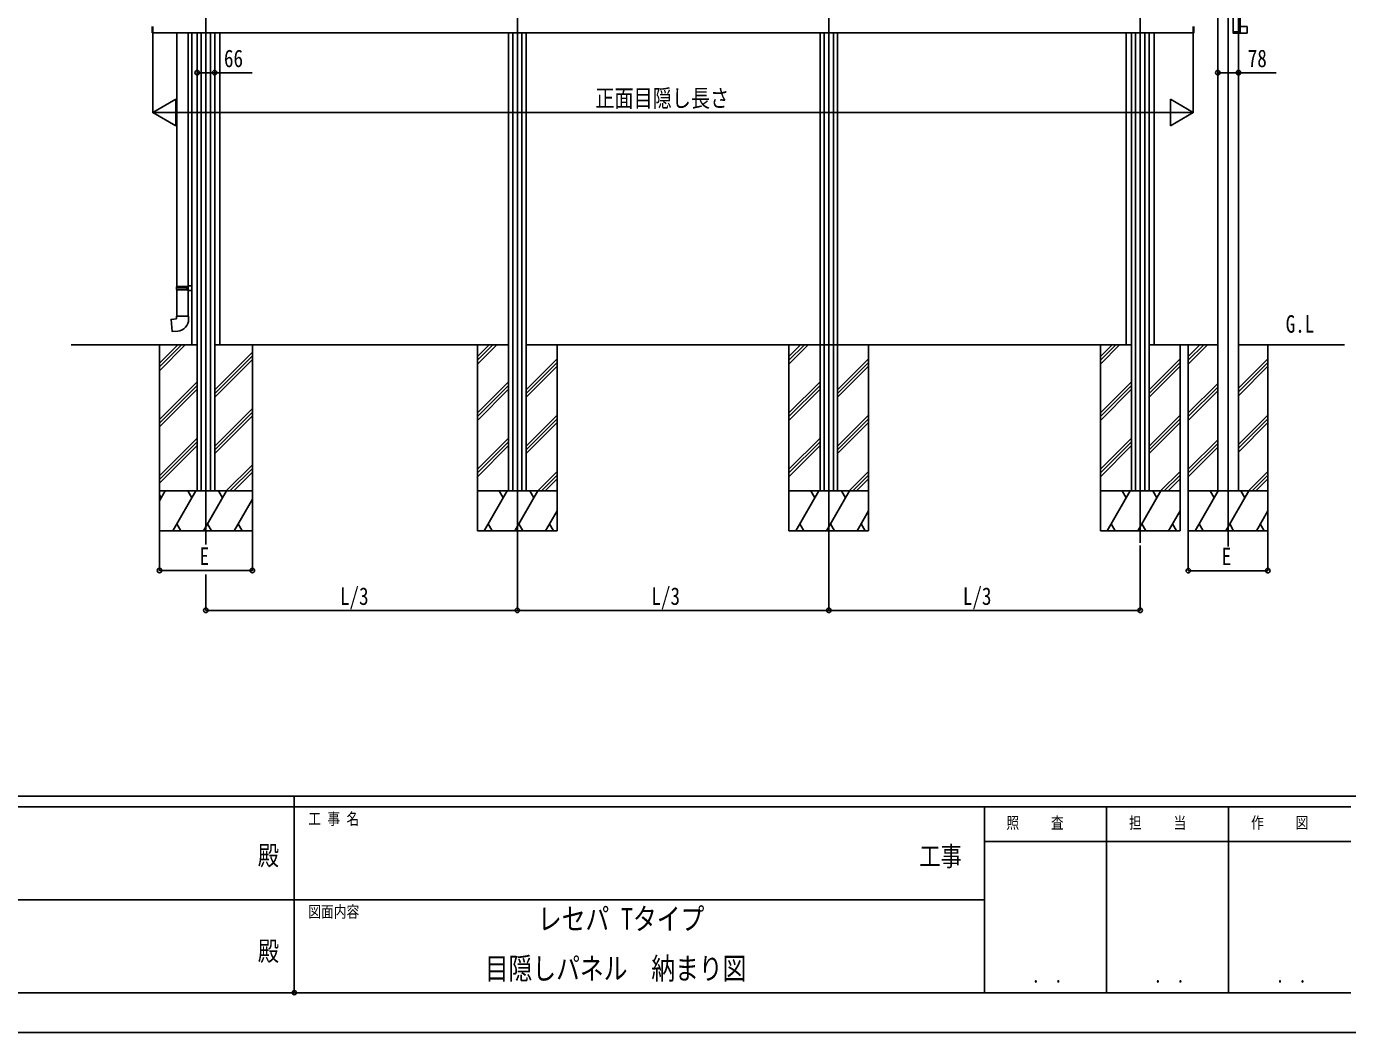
# Model space of a CAD drawing. Units: millimetres, scale not verified. Extents: x -8410 to 8410, y -5940 to 5940.
# Drawn here: x -1019 to 3958, y -5940 to -2151 of the extents above; entities that cross this region are included whole.
import ezdxf
from ezdxf.enums import TextEntityAlignment as Align

# ---------------------------------------------------------------- set-up
doc = ezdxf.new("R2010")
doc.units = ezdxf.units.MM
doc.header["$LTSCALE"] = 30
doc.header["$PDMODE"] = 32
doc.header["$PDSIZE"] = 15
for name, color, linetype in [('0-1_USER1', 3, 'Continuous'), ('0-2_YKK_12', 2, 'Continuous'), ('0-3_YKK_13', 4, 'Continuous'), ('0-4_YKK_A1', 4, 'Continuous'), ('0-5_YKK_D', 6, 'Continuous'), ('0-6_YKK_ZWAK', 7, 'Continuous')]:
    doc.layers.add(name, color=color, linetype=linetype)
doc.styles.add('ＭＳ ゴシック', font='')
doc.styles.get('ＭＳ ゴシック').set_extended_font_data('MS Gothic')

msp = doc.modelspace()

# ---------------------------------------------------------------- linework, layer by layer
at = {"layer": '0-2_YKK_12'}
for p, q in [((-343, -1081.29), (-343, -4102.37)), ((-343, -1081.29), (-343, -4082.37)), ((3177, -1081.29), (3177, -4095.4)), ((830.33, -1124.61), (830.33, -4095.4)), ((2003.67, -1124.61), (2003.67, -4095.4)), ((3177, -1124.61), (3177, -4095.4)), ((3508, -1112.45), (3508, -4109.79))]:
    msp.add_line(p, q, dxfattribs=at)
at = {"layer": '0-3_YKK_13'}
for p, q in [((-452, -2174.74), (-452, -3130.43)), ((-410, -3127.87), (-410, -2174.74)), ((3526.5, -2171.19), (3526.46, -2175.19)), ((3526.8, -2171.19), (3526.5, -2171.19)), ((3546.66, -2175.19), (3526.76, -2175.19)), ((3527.46, -2176.19), (3546.66, -2176.19)), ((3546.7, -2171.19), (3546.66, -2175.19)), ((3547, -2171.19), (3546.7, -2171.19)), ((3547.26, -2175.19), (3547.3, -2171.19)), ((3553.7, -2175.19), (3547.26, -2175.19)), ((3547.3, -2171.19), (3553.7, -2171.19)), ((3547.96, -2176.19), (3553, -2176.19)), ((3553.7, -2171.19), (3553.7, -2175.19)), ((3554, -2171.19), (3553.7, -2171.19)), ((3553.7, -2175.19), (3553.7, -2175.19)), ((3554, -2175.19), (3554, -2171.19)), ((-454, -3132.43), (-453, -3130.43)), ((-454, -3132.43), (-410, -3132.43)), ((-454, -3132.43), (-454, -3140.43)), ((-453, -3130.43), (-410, -3130.43)), ((-414.48, -3132.43), (-414.91, -3130.43)), ((-412, -3127.93), (-396, -3127.46)), ((-412, -3129.93), (-412, -3127.93)), ((-412, -3129.93), (-410, -3129.93)), ((-410, -3130.43), (-410, -3130.98)), ((-396, -3127.46), (-396, -3145.4)), ((-454, -3140.43), (-410, -3140.43)), ((-454, -3140.43), (-453, -3142.43)), ((-453, -3142.43), (-410, -3142.43)), ((-452, -3142.43), (-452, -3242.43)), ((-412, -3144.93), (-412, -3142.93)), ((-412, -3144.93), (-396, -3145.4)), ((-410, -3242.43), (-410, -3144.99)), ((-454, -3242.43), (-408, -3242.43)), ((-454, -3252.43), (-454, -3242.43)), ((-408, -3242.43), (-408, -3253.35))]:
    msp.add_line(p, q, dxfattribs=at)
for points in [[(3526.76, -2175.19), (3526.8, -2171.19), (3546.7, -2171.19)], [(3546.66, -2175.19), (3546.66, -2176.19), (3547.96, -2176.19)], [(3547.3, -2171.19), (3547, -2171.19), (3546.96, -2175.19)], [(3553.7, -2175.19), (3554, -2175.19), (3554, -2175.19)], [(-414.48, -3132.43), (-414.48, -3140.43), (-414.91, -3142.43)], [(-412, -3142.93), (-410, -3142.93), (-410, -3129.93)], [(-449.08, -3298.18), (-469.92, -3300), (-473.93, -3254.18), (-454, -3252.43)]]:
    msp.add_lwpolyline(points, dxfattribs=at)
for centre, radius, start, end in [((3527.46, -2175.19), 1, 179.50003, 270.00003), ((3526.61, -2183.78), 8.6, 89.00023, 90.99982), ((3547.11, -2183.78), 8.6, 89.00023, 90.99982), ((3547.96, -2175.19), 1, 179.50003, 270.00003), ((3553, -2175.19), 1, 270.00003, 0.00003), ((3553.77, -2183.78), 8.6, 88.50024, 90.49986), ((-453, -3253.35), 45, 275, 0)]:
    msp.add_arc(centre, radius, start, end, dxfattribs=at)
for centre, major_axis, ratio, start_param, end_param in [((3527.46, -2175.19), (0, 1), 0.7, 1.5620697, 3.1415927), ((3546.66, -2175.19), (-0.3, -0.009), 0.029046, 3.1404933, 4.7112135), ((3547.96, -2175.19), (0, 1), 0.7, 1.5620697, 3.1415927), ((3553, -2175.19), (0, 1), 0.7, 3.1415927, 4.712389)]:
    msp.add_ellipse(centre, major_axis=major_axis, ratio=ratio, start_param=start_param, end_param=end_param, dxfattribs=at)
at = {"layer": '0-4_YKK_A1'}
for p, q in [((3469, -3900), (3469, -1144.98)), ((3527, -2176.19), (3527, -1151.19)), ((3547, -2176.62), (3547, -1151.62)), ((3554, -2176.19), (3554, -1151.19)), ((3547, -3900), (3547, -1986)), ((-545.5, -2150.83), (-545.5, -2173.95)), ((-545.5, -2173.65), (-545.5, -2173.95)), ((-544.56, -2174.95), (-543, -2175.04)), ((-543, -2175.04), (-543, -2150.74)), ((-543, -2175.04), (-543, -2173.74)), ((-543, -2174.74), (3377, -2174.74)), ((-396, -2174.74), (-396, -3350)), ((-376, -2174.74), (-376, -3900)), ((-360.5, -2174.74), (-360.5, -3900)), ((-325.5, -2174.74), (-325.5, -3900)), ((-310, -2174.74), (-310, -3900)), ((-290, -2174.74), (-290, -3350)), ((797.33, -2174.74), (797.33, -3900)), ((812.83, -2174.74), (812.83, -3900)), ((847.83, -2174.74), (847.83, -3900)), ((863.33, -2174.74), (863.33, -3900)), ((1970.67, -2174.74), (1970.67, -3900)), ((1986.17, -2174.74), (1986.17, -3900)), ((2021.17, -2174.74), (2021.17, -3900)), ((2036.67, -2174.74), (2036.67, -3900)), ((3124, -2174.74), (3124, -3350)), ((3144, -2174.74), (3144, -3900)), ((3159.5, -2174.74), (3159.5, -3900)), ((3194.5, -2174.74), (3194.5, -3900)), ((3210, -2174.74), (3210, -3900)), ((3230, -2174.74), (3230, -3350)), ((3377, -2175.04), (3377, -2150.74)), ((3377, -2175.04), (3377, -2173.74)), ((3378.56, -2174.95), (3377, -2175.04)), ((3379.5, -2150.83), (3379.5, -2173.95)), ((3379.5, -2173.65), (3379.5, -2173.95)), ((3527, -2176.19), (3554, -2176.19)), ((3553.7, -2151.49), (3553.7, -2175.89)), ((3578.7, -2150.89), (3554.3, -2150.89)), ((3554.3, -2176.49), (3578.7, -2176.49)), ((3579.3, -2175.89), (3579.3, -2151.49)), ((-376, -3350), (-851, -3350)), ((-376, -3350), (-851, -3350)), ((-518, -3350), (-518, -4050)), ((-518, -3418.98), (-449.02, -3350)), ((-518, -3433.12), (-434.88, -3350)), ((-518, -3447.26), (-420.74, -3350)), ((797.33, -3350), (-310, -3350)), ((704, -3350), (-310, -3350)), ((-310, -3519.35), (-168, -3377.35)), ((-168, -3350), (-168, -4050)), ((680.33, -3350), (680.33, -4050)), ((680.33, -3393.98), (724.31, -3350)), ((680.33, -3408.12), (738.45, -3350)), ((680.33, -3422.26), (752.59, -3350)), ((797.33, -3350), (770, -3350)), ((1384, -3350), (863.33, -3350)), ((3102, -3350), (863.33, -3350)), ((980.33, -3350), (980.33, -4050)), ((3144, -3350), (1450, -3350)), ((1853.67, -3350), (1853.67, -4050)), ((1853.67, -3393.98), (1897.65, -3350)), ((1853.67, -3408.12), (1911.79, -3350)), ((1853.67, -3422.26), (1925.93, -3350)), ((2153.67, -3350), (2153.67, -4050)), ((3027, -3350), (3027, -4050)), ((3027, -3393.98), (3070.98, -3350)), ((3027, -3408.12), (3085.12, -3350)), ((3027, -3422.26), (3099.26, -3350)), ((3144, -3350), (3118, -3350)), ((3469, -3350), (3210, -3350)), ((3469, -3350), (3210, -3350)), ((3327, -3350), (3327, -4050)), ((3358, -3350), (3358, -4050)), ((3358, -3393.98), (3401.98, -3350)), ((3358, -3408.12), (3416.12, -3350)), ((3358, -3422.26), (3430.26, -3350)), ((3946.17, -3350), (3547, -3350)), ((3658, -3350), (3658, -4050)), ((-310, -3533.49), (-168, -3391.49)), ((-310, -3547.63), (-168, -3405.63)), ((863.33, -3519.35), (980.33, -3402.35)), ((863.33, -3533.49), (980.33, -3416.49)), ((863.33, -3547.63), (980.33, -3430.63)), ((2036.67, -3519.35), (2153.67, -3402.35)), ((2036.67, -3533.49), (2153.67, -3416.49)), ((2036.67, -3547.63), (2153.67, -3430.63)), ((3210, -3519.35), (3327, -3402.35)), ((3210, -3533.49), (3327, -3416.49)), ((3210, -3547.63), (3327, -3430.63)), ((3547, -3513.35), (3658, -3402.35)), ((3547, -3527.49), (3658, -3416.49)), ((3547, -3541.63), (3658, -3430.63)), ((-518, -3631.11), (-376, -3489.11)), ((-518, -3645.25), (-376, -3503.25)), ((-518, -3659.39), (-376, -3517.4)), ((680.33, -3606.11), (797.33, -3489.11)), ((680.33, -3620.25), (797.33, -3503.25)), ((680.33, -3634.39), (797.33, -3517.4)), ((1853.67, -3606.11), (1970.67, -3489.11)), ((1853.67, -3620.25), (1970.67, -3503.25)), ((1853.67, -3634.39), (1970.67, -3517.4)), ((3027, -3606.11), (3144, -3489.11)), ((3027, -3620.25), (3144, -3503.25)), ((3027, -3634.39), (3144, -3517.4)), ((3358, -3606.11), (3469, -3495.11)), ((3358, -3620.25), (3469, -3509.25)), ((3358, -3634.39), (3469, -3523.4)), ((-310, -3731.48), (-168, -3589.48)), ((-310, -3745.62), (-168, -3603.62)), ((-310, -3759.76), (-168, -3617.76)), ((863.33, -3731.48), (980.33, -3614.48)), ((863.33, -3745.62), (980.33, -3628.62)), ((2036.67, -3731.48), (2153.67, -3614.48)), ((2036.67, -3745.62), (2153.67, -3628.62)), ((3210, -3731.48), (3327, -3614.48)), ((3210, -3745.62), (3327, -3628.62)), ((3547, -3725.48), (3658, -3614.48)), ((3547, -3739.62), (3658, -3628.62)), ((863.33, -3759.76), (980.33, -3642.76)), ((2036.67, -3759.76), (2153.67, -3642.76)), ((3210, -3759.76), (3327, -3642.76)), ((3547, -3753.76), (3658, -3642.76)), ((-518, -3843.24), (-376, -3701.24)), ((-518, -3857.38), (-376, -3715.38)), ((-518, -3871.53), (-376, -3729.53)), ((680.33, -3818.24), (797.33, -3701.24)), ((680.33, -3832.38), (797.33, -3715.38)), ((680.33, -3846.53), (797.33, -3729.53)), ((1853.67, -3818.24), (1970.67, -3701.24)), ((1853.67, -3832.38), (1970.67, -3715.38)), ((1853.67, -3846.53), (1970.67, -3729.53)), ((3027, -3818.24), (3144, -3701.24)), ((3027, -3832.38), (3144, -3715.38)), ((3027, -3846.53), (3144, -3729.53)), ((3358, -3818.24), (3469, -3707.24)), ((3358, -3832.38), (3469, -3721.38)), ((3358, -3846.53), (3469, -3735.53)), ((-266.39, -3900), (-168, -3801.61)), ((-252.25, -3900), (-168, -3815.75)), ((-238.11, -3900), (-168, -3829.89)), ((906.94, -3900), (980.33, -3826.61)), ((2080.28, -3900), (2153.67, -3826.61)), ((3253.61, -3900), (3327, -3826.61)), ((3584.61, -3900), (3658, -3826.61)), ((921.08, -3900), (980.33, -3840.75)), ((935.22, -3900), (980.33, -3854.89)), ((2094.42, -3900), (2153.67, -3840.75)), ((2108.56, -3900), (2153.67, -3854.89)), ((3267.75, -3900), (3327, -3840.75)), ((3281.89, -3900), (3327, -3854.89)), ((3598.75, -3900), (3658, -3840.75)), ((3612.89, -3900), (3658, -3854.89)), ((-168, -3900), (-518, -3900)), ((-518, -3937.44), (-496.38, -3900)), ((-511.38, -3925.98), (-518, -3914.52)), ((-467.52, -4050), (-380.91, -3900)), ((-395.91, -3925.98), (-410.92, -3900)), ((-352.05, -4050), (-265.44, -3900)), ((-280.44, -3925.98), (-295.45, -3900)), ((-236.58, -4050), (-168, -3931.23)), ((980.33, -3900), (680.33, -3900)), ((705.81, -4050), (792.42, -3900)), ((777.42, -3925.98), (762.41, -3900)), ((821.28, -4050), (907.89, -3900)), ((892.89, -3925.98), (877.88, -3900)), ((2153.67, -3900), (1853.67, -3900)), ((1879.15, -4050), (1965.76, -3900)), ((1950.76, -3925.98), (1935.75, -3900)), ((1994.62, -4050), (2081.23, -3900)), ((2066.23, -3925.98), (2051.22, -3900)), ((3327, -3900), (3027, -3900)), ((3052.48, -4050), (3139.09, -3900)), ((3124.09, -3925.98), (3109.08, -3900)), ((3167.95, -4050), (3254.56, -3900)), ((3239.56, -3925.98), (3224.55, -3900)), ((3658, -3900), (3358, -3900)), ((3383.48, -4050), (3470.09, -3900)), ((3455.09, -3925.98), (3440.08, -3900)), ((3498.95, -4050), (3585.56, -3900)), ((3570.56, -3925.98), (3555.55, -3900)), ((936.75, -4050), (980.33, -3974.53)), ((2110.09, -4050), (2153.67, -3974.53)), ((3283.42, -4050), (3327, -3974.53)), ((3614.42, -4050), (3658, -3974.53)), ((-452.52, -4024.02), (-437.52, -4050)), ((-337.05, -4024.02), (-322.05, -4050)), ((-221.58, -4024.02), (-206.58, -4050)), ((720.81, -4024.02), (735.81, -4050)), ((836.28, -4024.02), (851.28, -4050)), ((951.75, -4024.02), (966.75, -4050)), ((1894.15, -4024.02), (1909.15, -4050)), ((2009.62, -4024.02), (2024.62, -4050)), ((2125.09, -4024.02), (2140.09, -4050)), ((3067.48, -4024.02), (3082.48, -4050)), ((3182.95, -4024.02), (3197.95, -4050)), ((3298.42, -4024.02), (3313.42, -4050)), ((3398.48, -4024.02), (3413.48, -4050)), ((3513.95, -4024.02), (3528.95, -4050)), ((3629.42, -4024.02), (3644.42, -4050)), ((-518, -4050), (-168, -4050)), ((680.33, -4050), (980.33, -4050)), ((1853.67, -4050), (2153.67, -4050)), ((3027, -4050), (3327, -4050)), ((3358, -4050), (3658, -4050))]:
    msp.add_line(p, q, dxfattribs=at)
msp.add_lwpolyline([(3547, -3899.98), (3547, -1144.98), (3469, -1144.98)], dxfattribs=at)
for centre, radius, start, end in [((-544.5, -2173.95), 1, 180, 266.5), ((3378.5, -2173.95), 1, 273.5, 0), ((3554.3, -2151.49), 0.6, 90, 180), ((3554.3, -2175.89), 0.6, 180, 270), ((3578.7, -2151.49), 0.6, 0, 90), ((3578.7, -2175.89), 0.6, 270, 0)]:
    msp.add_arc(centre, radius, start, end, dxfattribs=at)
at = {"layer": '0-5_YKK_D'}
for p, q in [((-543, -2175.74), (-543, -2475.74)), ((3377, -2175.74), (3377, -2475.74)), ((3469, -2237.35), (3469, -2326)), ((3547, -2237.35), (3547, -2326)), ((-376, -2246.35), (-376, -2326)), ((-310, -2245.48), (-310, -2326)), ((-543, -2474.74), (-456.4, -2424.74)), ((-456.4, -2524.74), (-456.4, -2424.74)), ((3377, -2474.74), (3290.39, -2424.74)), ((3290.39, -2424.74), (3290.39, -2524.74)), ((-543, -2474.74), (-456.4, -2524.74)), ((-543, -2474.74), (-369.8, -2474.74)), ((-443, -2474.74), (3277, -2474.74)), ((3377, -2474.74), (3203.79, -2474.74)), ((3377, -2474.74), (3290.39, -2524.74)), ((-518, -4051), (-518, -4201)), ((-168, -4051), (-168, -4201)), ((3358, -4051), (3358, -4201.56)), ((3658, -4051.56), (3658, -4201.56)), ((830.33, -4096.4), (830.33, -4351)), ((830.33, -4096.4), (830.33, -4351)), ((2003.67, -4096.4), (2003.67, -4351)), ((2003.67, -4105.37), (2003.67, -4351)), ((3177, -4105.37), (3177, -4351)), ((-518, -4200), (-168, -4200)), ((-343, -4215.31), (-343, -4351)), ((3358, -4200.56), (3658, -4200.56)), ((-343, -4350), (830.33, -4350)), ((830.33, -4350), (2003.67, -4350)), ((2003.67, -4350), (3177, -4350))]:
    msp.add_line(p, q, dxfattribs=at)
for points in [[(-376, -2325), (-310, -2325), (-168.27, -2325)], [(3469, -2325), (3547, -2325), (3688.73, -2325)]]:
    msp.add_lwpolyline(points, dxfattribs=at)
for centre in [(-376, -2325), (-310, -2325), (3469, -2325), (3547, -2325), (-518, -4200), (-168, -4200), (3358, -4200.56), (3658, -4200.56), (-343, -4350), (830.33, -4350), (830.33, -4350), (2003.67, -4350), (2003.67, -4350), (3177, -4350)]:
    msp.add_circle(centre, 8.5, dxfattribs=at)
at = {"layer": '0-6_YKK_ZWAK'}
for p, q in [((7790.04, -5050), (-7809.96, -5050)), ((-9.96, -5050), (-9.96, -5790)), ((-9.96, -5090), (-2609.96, -5090)), ((2590.04, -5090), (-9.96, -5090)), ((3050.04, -5090), (3050.04, -5790)), ((3510.04, -5090), (3510.04, -5790)), ((3970.04, -5220), (2590.04, -5220)), ((-2594.96, -5440), (-9.96, -5440)), ((-9.96, -5440), (2590.04, -5440)), ((-2609.96, -5790), (-9.96, -5790)), ((-9.96, -5790), (2590.04, -5790)), ((2590.04, -5790), (3970.04, -5790))]:
    msp.add_line(p, q, dxfattribs=at)
msp.add_lwpolyline([(-8410, -5940), (8410, -5940), (8410, 5940), (-8410, 5940)], close=True, dxfattribs=at)
msp.add_lwpolyline([(3970.04, -5090), (2590.04, -5090), (2590.04, -5790)], dxfattribs=at)
msp.add_point((-9.96, -5790), dxfattribs=at)

# ---------------------------------------------------------------- texts
at = {"layer": '0-1_USER1', "style": 'ＭＳ ゴシック', "width": 0.8}
for s, height, p in [('G.L', 65.98, (3725, -3324)), ('レセパ Tタイプ', 82.11, (907.75, -5577.67)), ('目隠しパネル\u3000納まり図', 82.11, (707.64, -5764.33))]:
    msp.add_text(s, height=height, dxfattribs=at).set_placement(p, align=Align.BOTTOM_LEFT)
at = {"layer": '0-5_YKK_D', "style": 'ＭＳ ゴシック', "width": 0.8}
for s, p in [('66', (-274.94, -2323.93)), ('78', (3582.06, -2323.93)), ('正面目隠し長さ', (1124.2, -2473.94)), ('E', (-367, -4198.93)), ('E', (3484, -4199.5)), ('L/3', (162.06, -4349.2)), ('L/3', (1335.4, -4349.2)), ('L/3', (2508.73, -4349.2))]:
    msp.add_text(s, height=65.98, dxfattribs=at).set_placement(p, align=Align.BOTTOM_LEFT)
at = {"layer": '0-6_YKK_ZWAK', "style": 'ＭＳ ゴシック', "width": 0.8}
for s, height, p in [('工 事 名', 43.99, (42.54, -5170)), ('照     査', 43.99, (2672.84, -5185)), ('担     当', 43.99, (3134.44, -5185)), ('作     図', 43.99, (3594.44, -5185)), ('殿', 73.31, (-147.33, -5331.67)), ('工事', 73.31, (2344.67, -5334.93)), ('図面内容', 43.99, (42.54, -5520)), ('殿', 73.31, (-147.33, -5691.67)), ('． ．', 51.83, (2770, -5768.7)), ('． ．', 51.83, (3230, -5768.7)), ('． ．', 51.83, (3690, -5768.7))]:
    msp.add_text(s, height=height, dxfattribs=at).set_placement(p, align=Align.BOTTOM_LEFT)

doc.saveas('drawing.dxf')
